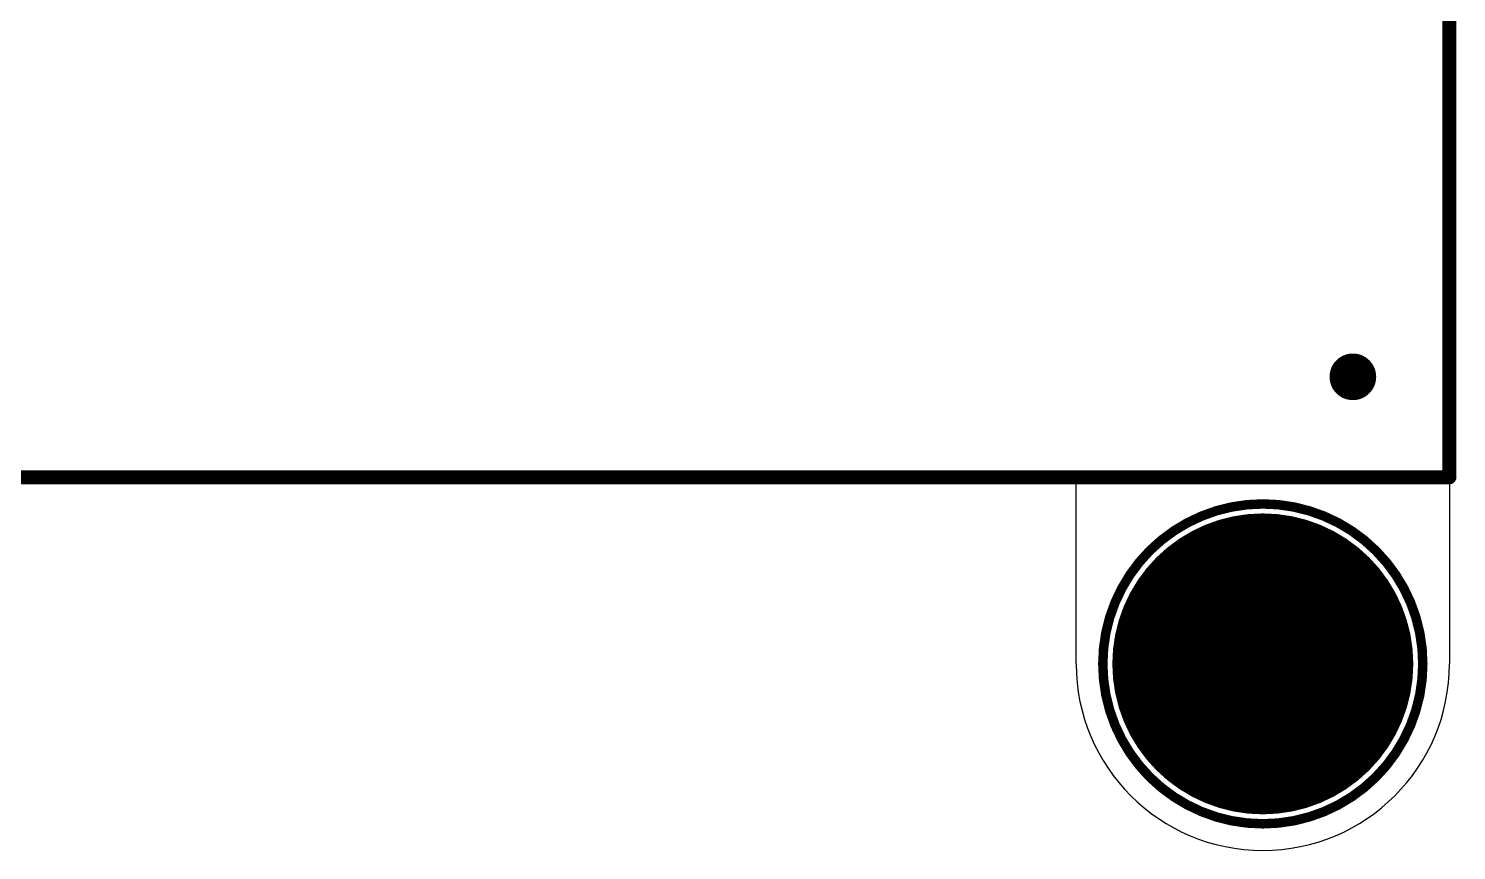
# Model space of a CAD drawing. Extents: x -29 to 121, y -8 to 99.
# Drawn here: x 90.25 to 120.85, y -8 to 9.62 of the extents above; entities that cross this region are included whole.
import ezdxf

# ---------------------------------------------------------------- set-up
doc = ezdxf.new("R2010")
doc.units = 0
for name, color, linetype in [('1', 12, 'CONTINUOUS'), ('16', 132, 'CONTINUOUS'), ('17', 110, 'CONTINUOUS'), ('20', 53, 'CONTINUOUS'), ('21', 40, 'CONTINUOUS'), ('22', 6, 'CONTINUOUS'), ('23', 40, 'CONTINUOUS'), ('24', 53, 'CONTINUOUS')]:
    doc.layers.add(name, color=color, linetype=linetype)

# ---------------------------------------------------------------- blocks, each defined once
blk = doc.blocks.new('PIE')
at = {"const_width": 0.5}
blk.add_lwpolyline([(0, -0.25, 1), (0, 0.25, 1), (0, -0.25)], format="xyb", dxfattribs=at)
blk = doc.blocks.new('ROUNDP')
at = {"const_width": 0.5}
blk.add_lwpolyline([(0, -0.25, 1), (0, 0.25, 1), (0, -0.25)], format="xyb", dxfattribs=at)

msp = doc.modelspace()

# ---------------------------------------------------------------- linework, layer by layer
at = {"layer": '1', "const_width": 0.3}
for points in [[(120.7, 75.8), (120.7, 0)], [(120.7, 0), (0, 0)]]:
    msp.add_lwpolyline(points, dxfattribs=at)
at = {"layer": '1', "const_width": 0.15}
for points in [[(120.625, 0, 1), (120.775, 0)], [(120.7, -0.075, 1), (120.7, 0.075)]]:
    msp.add_lwpolyline(points, format="xyb", dxfattribs=at)
at = {"layer": '16', "const_width": 0.25}
for points in [[(120.7, 75.8), (120.7, 0)], [(120.7, 0), (0, 0)]]:
    msp.add_lwpolyline(points, dxfattribs=at)
at = {"layer": '16', "const_width": 0.125}
for points in [[(120.6375, 0, 1), (120.7625, 0)], [(120.7, -0.0625, 1), (120.7, 0.0625)]]:
    msp.add_lwpolyline(points, format="xyb", dxfattribs=at)
at = {"layer": '20'}
for p, q in [((120.7, 79.8), (120.7, -4)), ((8, 0), (112.7, 0)), ((112.7, -4), (112.7, 0))]:
    msp.add_line(p, q, dxfattribs=at)
for start, end in [(180, 270), (270, 0)]:
    msp.add_arc((116.7, -4), 4, start, end, dxfattribs=at)
at = {"layer": '21', "const_width": 0.2032}
msp.add_lwpolyline([(116.7, -7.429, 1), (116.7, -0.571, 1), (116.7, -7.429)], format="xyb", dxfattribs=at)
at = {"layer": '22', "const_width": 0.127}
for points in [[(120.7, 0), (120.7, 75.8)], [(0, 0), (120.7, 0)]]:
    msp.add_lwpolyline(points, dxfattribs=at)
at = {"layer": '22', "const_width": 0.0635}
for points in [[(120.6683, 0, 1), (120.7318, 0)], [(120.7, -0.0318, 1), (120.7, 0.0318)]]:
    msp.add_lwpolyline(points, format="xyb", dxfattribs=at)
at = {"layer": '23'}
for p in [(118.63, 2.154), (116.7, -4)]:
    msp.add_point(p, dxfattribs=at)
at = {"layer": '24'}
msp.add_point((120.7, 0), dxfattribs=at)

# ---------------------------------------------------------------- block references
at = {"layer": '1'}
msp.add_blockref('PIE', (118.63, 2.154), dxfattribs=at)
at = {"layer": '17', "xscale": 6.4516, "yscale": 6.4516}
msp.add_blockref('ROUNDP', (116.7, -4), dxfattribs=at)
msp.add_blockref('ROUNDP', (116.7, -4), dxfattribs=at)

doc.saveas('drawing.dxf')
